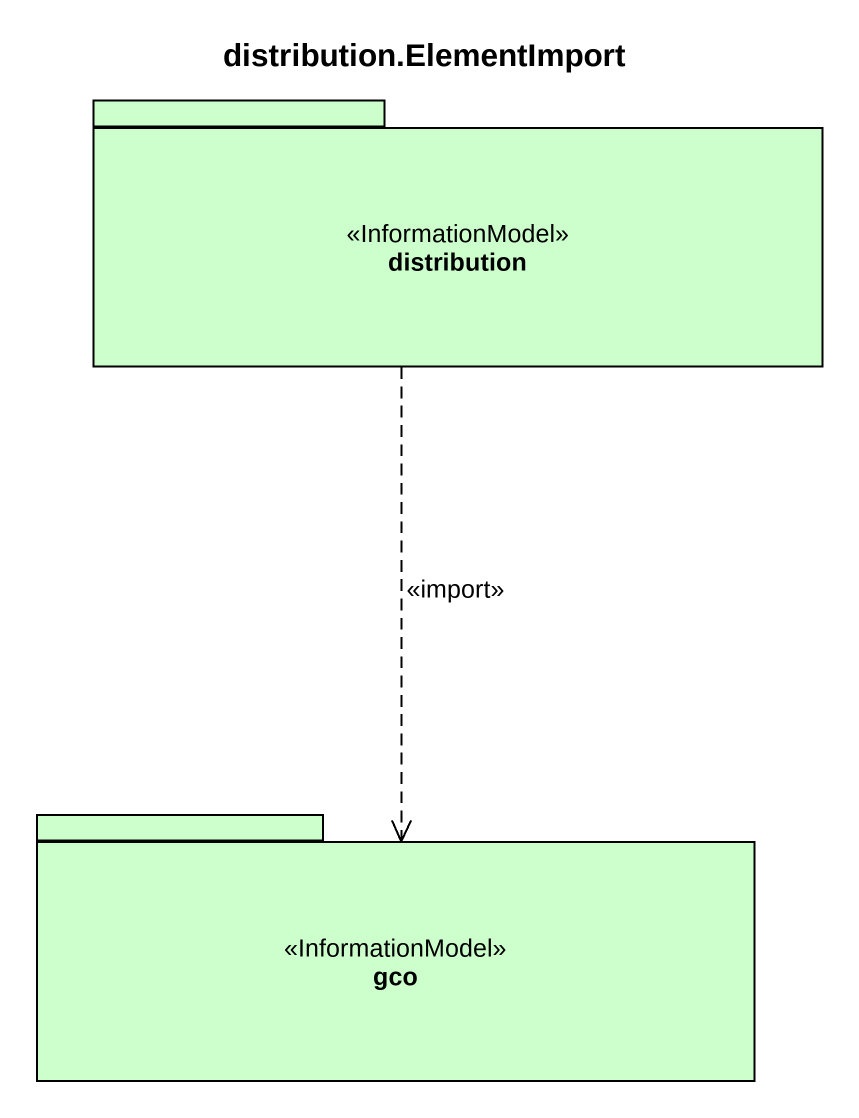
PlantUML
@startuml
title distribution.ElementImport
package distribution <<InformationModel>> #CCFFCC {
}
package gco <<InformationModel>> #CCFFCC {
}
distribution ..> gco : <<import>>
@enduml
